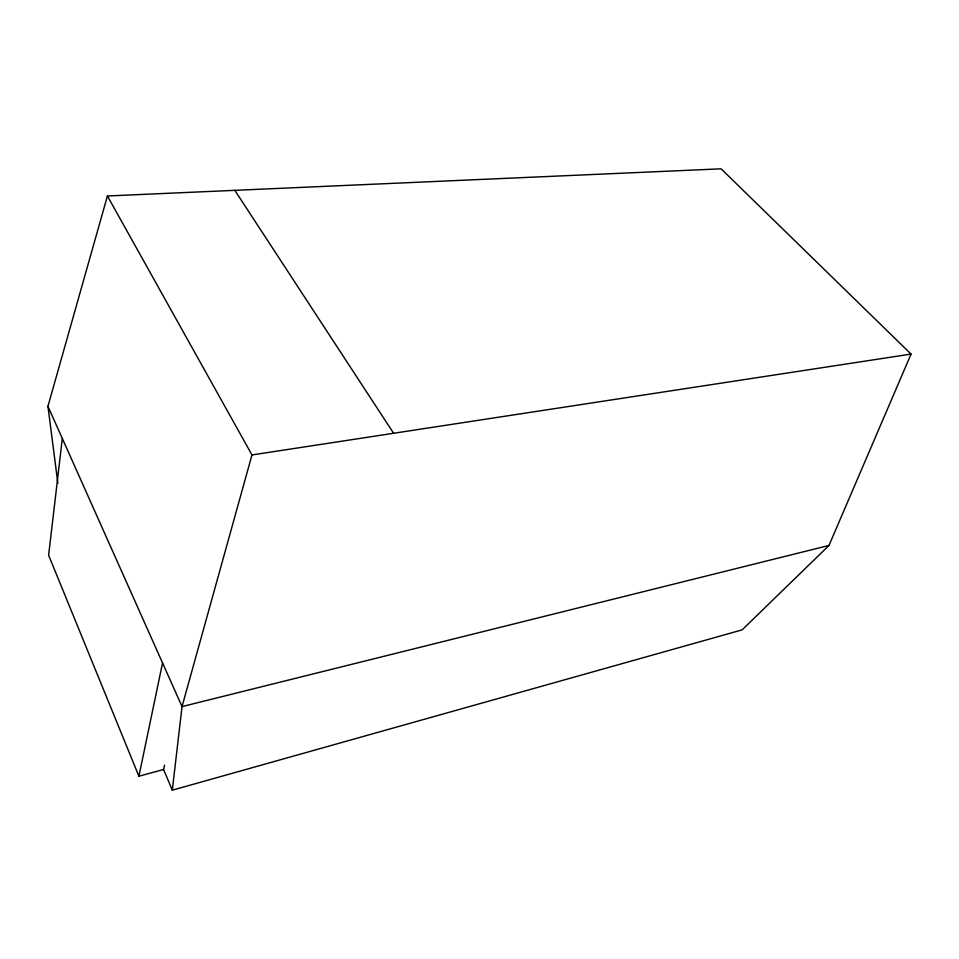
<?xml version="1.0" encoding="UTF-8"?>
<svg xmlns="http://www.w3.org/2000/svg" width="959" height="959" viewBox="0 0 959 959"><rect width="100%" height="100%" fill="white"/><g stroke="black" fill="none" stroke-linecap="round" stroke-linejoin="round"><path stroke-width="1.44" d="M172.308 790.18L182.03 706.591L251.977 454.95L107.42 195.972L721.108 168.82L911.05 354.087L828.984 545.443L742.146 629.871L172.308 790.18L163.569 769.502L164.552 765.174M62.323 438.491L48.621 555.201L138.899 776.215L163.569 769.502M138.899 776.215L162.55 662.969M57.864 483.312L47.95 406.292L107.42 195.972M828.984 545.443L182.03 706.591L47.95 406.292M251.977 454.95L911.05 354.087M234.823 190.338L393.61 433.276"/></g></svg>
